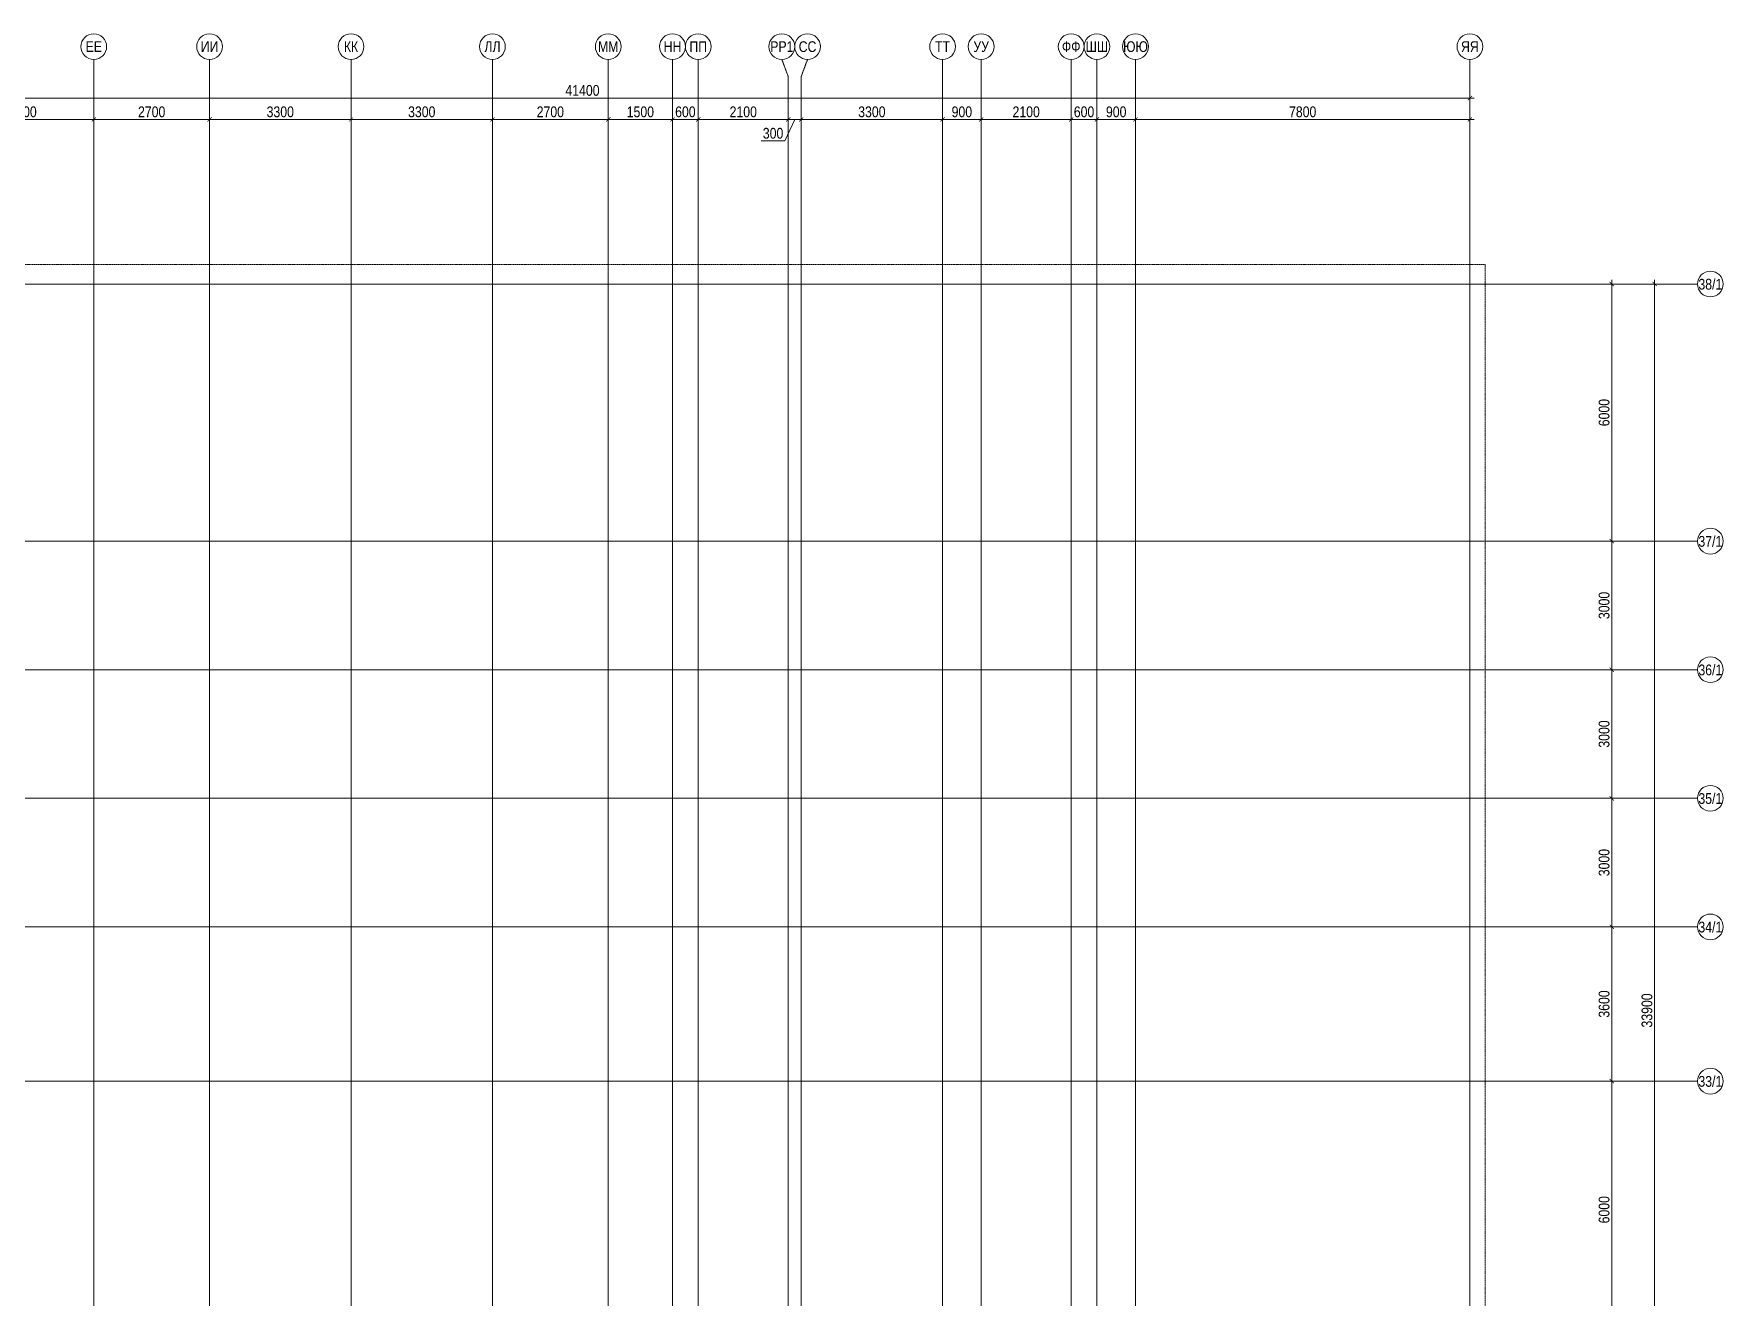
# Model space of a CAD drawing. Header units: millimetres. Extents: x -328335 to 1212475, y -208171 to 164144.
# Drawn here: x 275877 to 315287, y 111059 to 140539 of the extents above; entities that cross this region are included whole.
import ezdxf
from ezdxf.enums import TextEntityAlignment as Align

# ---------------------------------------------------------------- set-up
doc = ezdxf.new("R2010")
doc.units = ezdxf.units.MM
doc.header["$LTSCALE"] = 0.5
doc.linetypes.add('CENTER2', pattern=[28.575, 19.05, -3.175, 3.175, -3.175])
doc.linetypes.add('DASHED', pattern=[19.05, 12.7, -6.35])
doc.layers.get('Defpoints').update_dxf_attribs({"color": 140})
doc.layers.add('АР_Делит', color=120, linetype='Continuous', lineweight=0, plot=False)
doc.layers.add('РД_Оси_100', color=7, linetype='Continuous', lineweight=0, true_color=0x525252)
doc.layers.add('РД_Оси_размер', color=8, linetype='Continuous', lineweight=0)
doc.styles.add('style1', font='ARIALN.TTF')
doc.styles.add('ккк', font='isocpeur.ttf', dxfattribs={"width": 0.85, "oblique": 15})
doc.dimstyles.new('Dim100_ареал', dxfattribs={"dimscale": 100, "dimtxt": 2.5, "dimasz": 1, "dimexe": 1, "dimexo": 1, "dimgap": 0.5, "dimtad": 1, "dimzin": 12, "dimdsep": 46, "dimtxsty": 'style1', "dimblk": 'ARCHTICK', "dimcen": 1, "dimdle": 1, "dimaunit": 1, "dimadec": 0, "dimazin": 3, "dimtfac": 1, "dimtmove": 1, "dimatfit": 3, "dimldrblk": 'OPEN30', "dimfxl": 2, "dimfxlon": 1, "dimtolj": 1, "dimtzin": 0, "dimlwd": 5, "dimlwe": 5, "dimarcsym": 0})

# ---------------------------------------------------------------- blocks, each defined once
blk = doc.blocks.new('A-iden')
at = {"linetype": 'Continuous', "lineweight": 5}
blk.add_circle((0, -4), 3, dxfattribs=at)
at = {"color": 0, "linetype": 'Continuous', "lineweight": 20, "style": 'ккк', "width": 0.85}
blk.add_attdef('ID', text='', height=4, dxfattribs=at).set_placement((0.31, -3.85), align=Align.MIDDLE_CENTER)
blk = doc.blocks.new('_ArchTick')
at = {"color": 0, "linetype": 'ByBlock', "const_width": 0.15}
blk.add_lwpolyline([(-0.5, -0.5), (0.5, 0.5)], dxfattribs=at)
blk = doc.blocks.new('*D223')
at = {"layer": 'Defpoints', "color": 0, "transparency": 16777216}
for p in [(116910, 116100), (117910, 116100), (116910, 110100)]:
    blk.add_point(p, dxfattribs=at)
at = {"layer": 'РД_Оси_размер', "color": 0, "lineweight": 5, "transparency": 16777216}
for p, q in [((117710, 116100), (118010, 116100)), ((117910, 110000), (117910, 116200)), ((117710, 110100), (118010, 110100))]:
    blk.add_line(p, q, dxfattribs=at)
at = {"layer": 'РД_Оси_размер', "color": 0, "lineweight": 5, "transparency": 16777216, "xscale": 100, "yscale": 100, "zscale": 100}
for p, rotation in [((117910, 116100), 90), ((117910, 110100), 270)]:
    blk.add_blockref('_ArchTick', p, dxfattribs=dict(at, rotation=rotation))
at = {"layer": 'РД_Оси_размер', "color": 0, "transparency": 16777216, "insert": (117732, 113100), "char_height": 250, "attachment_point": 5, "rotation": 90, "style": 'style1'}
blk.add_mtext('\\A1;6000', dxfattribs=at)
blk = doc.blocks.new('_Open30')
at = {"color": 0, "linetype": 'ByBlock', "lineweight": -2}
for p, q in [((-1, 0.27), (0, 0)), ((0, 0), (-1, -0.27)), ((0, 0), (-1, 0))]:
    blk.add_line(p, q, dxfattribs=at)
blk = doc.blocks.new('*D224')
at = {"layer": 'Defpoints', "color": 0, "transparency": 16777216}
for p in [(116910, 119700), (117910, 119700), (116910, 116100)]:
    blk.add_point(p, dxfattribs=at)
at = {"layer": 'РД_Оси_размер', "color": 0, "lineweight": 5, "transparency": 16777216}
for p, q in [((117710, 119700), (118010, 119700)), ((117910, 116000), (117910, 119800)), ((117710, 116100), (118010, 116100))]:
    blk.add_line(p, q, dxfattribs=at)
at = {"layer": 'РД_Оси_размер', "color": 0, "lineweight": 5, "transparency": 16777216, "xscale": 100, "yscale": 100, "zscale": 100}
for p, rotation in [((117910, 119700), 90), ((117910, 116100), 270)]:
    blk.add_blockref('_ArchTick', p, dxfattribs=dict(at, rotation=rotation))
at = {"layer": 'РД_Оси_размер', "color": 0, "transparency": 16777216, "insert": (117732, 117900), "char_height": 250, "attachment_point": 5, "rotation": 90, "style": 'style1'}
blk.add_mtext('\\A1;3600', dxfattribs=at)
blk = doc.blocks.new('*D225')
at = {"layer": 'Defpoints', "color": 0, "transparency": 16777216}
for p in [(116910, 122700), (117910, 122700), (116910, 119700)]:
    blk.add_point(p, dxfattribs=at)
at = {"layer": 'РД_Оси_размер', "color": 0, "lineweight": 5, "transparency": 16777216}
for p, q in [((117710, 122700), (118010, 122700)), ((117910, 119600), (117910, 122800)), ((117710, 119700), (118010, 119700))]:
    blk.add_line(p, q, dxfattribs=at)
at = {"layer": 'РД_Оси_размер', "color": 0, "lineweight": 5, "transparency": 16777216, "xscale": 100, "yscale": 100, "zscale": 100}
for p, rotation in [((117910, 122700), 90), ((117910, 119700), 270)]:
    blk.add_blockref('_ArchTick', p, dxfattribs=dict(at, rotation=rotation))
at = {"layer": 'РД_Оси_размер', "color": 0, "transparency": 16777216, "insert": (117732, 121200), "char_height": 250, "attachment_point": 5, "rotation": 90, "style": 'style1'}
blk.add_mtext('\\A1;3000', dxfattribs=at)
blk = doc.blocks.new('*D226')
at = {"layer": 'Defpoints', "color": 0, "transparency": 16777216}
for p in [(116910, 125700), (117910, 125700), (116910, 122700)]:
    blk.add_point(p, dxfattribs=at)
at = {"layer": 'РД_Оси_размер', "color": 0, "lineweight": 5, "transparency": 16777216}
for p, q in [((117910, 122600), (117910, 125800)), ((117710, 125700), (118010, 125700)), ((117710, 122700), (118010, 122700))]:
    blk.add_line(p, q, dxfattribs=at)
at = {"layer": 'РД_Оси_размер', "color": 0, "lineweight": 5, "transparency": 16777216, "xscale": 100, "yscale": 100, "zscale": 100}
for p, rotation in [((117910, 125700), 90), ((117910, 122700), 270)]:
    blk.add_blockref('_ArchTick', p, dxfattribs=dict(at, rotation=rotation))
at = {"layer": 'РД_Оси_размер', "color": 0, "transparency": 16777216, "insert": (117732, 124200), "char_height": 250, "attachment_point": 5, "rotation": 90, "style": 'style1'}
blk.add_mtext('\\A1;3000', dxfattribs=at)
blk = doc.blocks.new('*D227')
at = {"layer": 'Defpoints', "color": 0, "transparency": 16777216}
for p in [(116910, 128700), (117910, 128700), (116910, 125700)]:
    blk.add_point(p, dxfattribs=at)
at = {"layer": 'РД_Оси_размер', "color": 0, "lineweight": 5, "transparency": 16777216}
for p, q in [((117710, 128700), (118010, 128700)), ((117910, 125600), (117910, 128800)), ((117710, 125700), (118010, 125700))]:
    blk.add_line(p, q, dxfattribs=at)
at = {"layer": 'РД_Оси_размер', "color": 0, "lineweight": 5, "transparency": 16777216, "xscale": 100, "yscale": 100, "zscale": 100}
for p, rotation in [((117910, 128700), 90), ((117910, 125700), 270)]:
    blk.add_blockref('_ArchTick', p, dxfattribs=dict(at, rotation=rotation))
at = {"layer": 'РД_Оси_размер', "color": 0, "transparency": 16777216, "insert": (117732, 127200), "char_height": 250, "attachment_point": 5, "rotation": 90, "style": 'style1'}
blk.add_mtext('\\A1;3000', dxfattribs=at)
blk = doc.blocks.new('*D228')
at = {"layer": 'Defpoints', "color": 0, "transparency": 16777216}
for p in [(116910, 134700), (117910, 134700), (116910, 128700)]:
    blk.add_point(p, dxfattribs=at)
at = {"layer": 'РД_Оси_размер', "color": 0, "lineweight": 5, "transparency": 16777216}
for p, q in [((117910, 128600), (117910, 134800)), ((117710, 134700), (118010, 134700)), ((117710, 128700), (118010, 128700))]:
    blk.add_line(p, q, dxfattribs=at)
at = {"layer": 'РД_Оси_размер', "color": 0, "lineweight": 5, "transparency": 16777216, "xscale": 100, "yscale": 100, "zscale": 100}
for p, rotation in [((117910, 134700), 90), ((117910, 128700), 270)]:
    blk.add_blockref('_ArchTick', p, dxfattribs=dict(at, rotation=rotation))
at = {"layer": 'РД_Оси_размер', "color": 0, "transparency": 16777216, "insert": (117732, 131700), "char_height": 250, "attachment_point": 5, "rotation": 90, "style": 'style1'}
blk.add_mtext('\\A1;6000', dxfattribs=at)
blk = doc.blocks.new('*D229')
at = {"layer": 'Defpoints', "color": 0, "transparency": 16777216}
for p in [(116910, 134700), (118910, 134700), (116910, 100800)]:
    blk.add_point(p, dxfattribs=at)
at = {"layer": 'РД_Оси_размер', "color": 0, "lineweight": 5, "transparency": 16777216}
for p, q in [((118910, 100700), (118910, 134800)), ((118710, 134700), (119010, 134700)), ((118710, 100800), (119010, 100800))]:
    blk.add_line(p, q, dxfattribs=at)
at = {"layer": 'РД_Оси_размер', "color": 0, "lineweight": 5, "transparency": 16777216, "xscale": 100, "yscale": 100, "zscale": 100}
for p, rotation in [((118910, 134700), 90), ((118910, 100800), 270)]:
    blk.add_blockref('_ArchTick', p, dxfattribs=dict(at, rotation=rotation))
at = {"layer": 'РД_Оси_размер', "color": 0, "transparency": 16777216, "insert": (118732, 117750), "char_height": 250, "attachment_point": 5, "rotation": 90, "style": 'style1'}
blk.add_mtext('\\A1;33900', dxfattribs=at)
blk = doc.blocks.new('*D53')
at = {"layer": 'Defpoints', "color": 0, "transparency": 16777216}
for p in [(114600, 139039), (73200, 137039), (114600, 137039)]:
    blk.add_point(p, dxfattribs=at)
at = {"layer": 'РД_Оси_размер', "color": 0, "lineweight": 5, "transparency": 16777216}
for p, q in [((73200, 138839), (73200, 139139)), ((114600, 138839), (114600, 139139)), ((73100, 139039), (114700, 139039))]:
    blk.add_line(p, q, dxfattribs=at)
at = {"layer": 'РД_Оси_размер', "color": 0, "lineweight": 5, "transparency": 16777216, "xscale": 100, "yscale": 100, "zscale": 100, "rotation": 180}
blk.add_blockref('_ArchTick', (73200, 139039), dxfattribs=at)
at = {"layer": 'РД_Оси_размер', "color": 0, "lineweight": 5, "transparency": 16777216, "xscale": 100, "yscale": 100, "zscale": 100}
blk.add_blockref('_ArchTick', (114600, 139039), dxfattribs=at)
at = {"layer": 'РД_Оси_размер', "color": 0, "transparency": 16777216, "insert": (93900, 139216), "char_height": 250, "attachment_point": 5, "style": 'style1'}
blk.add_mtext('\\A1;41400', dxfattribs=at)
blk = doc.blocks.new('*D139')
at = {"layer": 'Defpoints', "color": 0, "transparency": 16777216}
for p in [(82500, 138539), (79200, 137039), (82500, 137039)]:
    blk.add_point(p, dxfattribs=at)
at = {"layer": 'РД_Оси_размер', "color": 0, "lineweight": 5, "transparency": 16777216}
for p, q in [((79100, 138539), (82600, 138539)), ((79200, 138339), (79200, 138639)), ((82500, 138339), (82500, 138639))]:
    blk.add_line(p, q, dxfattribs=at)
at = {"layer": 'РД_Оси_размер', "color": 0, "lineweight": 5, "transparency": 16777216, "xscale": 100, "yscale": 100, "zscale": 100, "rotation": 180}
blk.add_blockref('_ArchTick', (79200, 138539), dxfattribs=at)
at = {"layer": 'РД_Оси_размер', "color": 0, "lineweight": 5, "transparency": 16777216, "xscale": 100, "yscale": 100, "zscale": 100}
blk.add_blockref('_ArchTick', (82500, 138539), dxfattribs=at)
at = {"layer": 'РД_Оси_размер', "color": 0, "transparency": 16777216, "insert": (80850, 138716), "char_height": 250, "attachment_point": 5, "style": 'style1'}
blk.add_mtext('\\A1;3300', dxfattribs=at)
blk = doc.blocks.new('*D140')
at = {"layer": 'Defpoints', "color": 0, "transparency": 16777216}
for p in [(85200, 138539), (82500, 137039), (85200, 137039)]:
    blk.add_point(p, dxfattribs=at)
at = {"layer": 'РД_Оси_размер', "color": 0, "lineweight": 5, "transparency": 16777216}
for p, q in [((82400, 138539), (85300, 138539)), ((82500, 138339), (82500, 138639)), ((85200, 138339), (85200, 138639))]:
    blk.add_line(p, q, dxfattribs=at)
at = {"layer": 'РД_Оси_размер', "color": 0, "lineweight": 5, "transparency": 16777216, "xscale": 100, "yscale": 100, "zscale": 100, "rotation": 180}
blk.add_blockref('_ArchTick', (82500, 138539), dxfattribs=at)
at = {"layer": 'РД_Оси_размер', "color": 0, "lineweight": 5, "transparency": 16777216, "xscale": 100, "yscale": 100, "zscale": 100}
blk.add_blockref('_ArchTick', (85200, 138539), dxfattribs=at)
at = {"layer": 'РД_Оси_размер', "color": 0, "transparency": 16777216, "insert": (83850, 138716), "char_height": 250, "attachment_point": 5, "style": 'style1'}
blk.add_mtext('\\A1;2700', dxfattribs=at)
blk = doc.blocks.new('*D141')
at = {"layer": 'Defpoints', "color": 0, "transparency": 16777216}
for p in [(88500, 138539), (85200, 137039), (88500, 137039)]:
    blk.add_point(p, dxfattribs=at)
at = {"layer": 'РД_Оси_размер', "color": 0, "lineweight": 5, "transparency": 16777216}
for p, q in [((85100, 138539), (88600, 138539)), ((85200, 138339), (85200, 138639)), ((88500, 138339), (88500, 138639))]:
    blk.add_line(p, q, dxfattribs=at)
at = {"layer": 'РД_Оси_размер', "color": 0, "lineweight": 5, "transparency": 16777216, "xscale": 100, "yscale": 100, "zscale": 100, "rotation": 180}
blk.add_blockref('_ArchTick', (85200, 138539), dxfattribs=at)
at = {"layer": 'РД_Оси_размер', "color": 0, "lineweight": 5, "transparency": 16777216, "xscale": 100, "yscale": 100, "zscale": 100}
blk.add_blockref('_ArchTick', (88500, 138539), dxfattribs=at)
at = {"layer": 'РД_Оси_размер', "color": 0, "transparency": 16777216, "insert": (86850, 138716), "char_height": 250, "attachment_point": 5, "style": 'style1'}
blk.add_mtext('\\A1;3300', dxfattribs=at)
blk = doc.blocks.new('*D142')
at = {"layer": 'Defpoints', "color": 0, "transparency": 16777216}
for p in [(91800, 138539), (88500, 137039), (91800, 137039)]:
    blk.add_point(p, dxfattribs=at)
at = {"layer": 'РД_Оси_размер', "color": 0, "lineweight": 5, "transparency": 16777216}
for p, q in [((88400, 138539), (91900, 138539)), ((88500, 138339), (88500, 138639)), ((91800, 138339), (91800, 138639))]:
    blk.add_line(p, q, dxfattribs=at)
at = {"layer": 'РД_Оси_размер', "color": 0, "lineweight": 5, "transparency": 16777216, "xscale": 100, "yscale": 100, "zscale": 100, "rotation": 180}
blk.add_blockref('_ArchTick', (88500, 138539), dxfattribs=at)
at = {"layer": 'РД_Оси_размер', "color": 0, "lineweight": 5, "transparency": 16777216, "xscale": 100, "yscale": 100, "zscale": 100}
blk.add_blockref('_ArchTick', (91800, 138539), dxfattribs=at)
at = {"layer": 'РД_Оси_размер', "color": 0, "transparency": 16777216, "insert": (90150, 138716), "char_height": 250, "attachment_point": 5, "style": 'style1'}
blk.add_mtext('\\A1;3300', dxfattribs=at)
blk = doc.blocks.new('*D143')
at = {"layer": 'Defpoints', "color": 0, "transparency": 16777216}
for p in [(94500, 138539), (91800, 137039), (94500, 137039)]:
    blk.add_point(p, dxfattribs=at)
at = {"layer": 'РД_Оси_размер', "color": 0, "lineweight": 5, "transparency": 16777216}
for p, q in [((91700, 138539), (94600, 138539)), ((91800, 138339), (91800, 138639)), ((94500, 138339), (94500, 138639))]:
    blk.add_line(p, q, dxfattribs=at)
at = {"layer": 'РД_Оси_размер', "color": 0, "lineweight": 5, "transparency": 16777216, "xscale": 100, "yscale": 100, "zscale": 100, "rotation": 180}
blk.add_blockref('_ArchTick', (91800, 138539), dxfattribs=at)
at = {"layer": 'РД_Оси_размер', "color": 0, "lineweight": 5, "transparency": 16777216, "xscale": 100, "yscale": 100, "zscale": 100}
blk.add_blockref('_ArchTick', (94500, 138539), dxfattribs=at)
at = {"layer": 'РД_Оси_размер', "color": 0, "transparency": 16777216, "insert": (93150, 138716), "char_height": 250, "attachment_point": 5, "style": 'style1'}
blk.add_mtext('\\A1;2700', dxfattribs=at)
blk = doc.blocks.new('*D144')
at = {"layer": 'Defpoints', "color": 0, "transparency": 16777216}
for p in [(96000, 138539), (94500, 137039), (96000, 137039)]:
    blk.add_point(p, dxfattribs=at)
at = {"layer": 'РД_Оси_размер', "color": 0, "lineweight": 5, "transparency": 16777216}
for p, q in [((94400, 138539), (96100, 138539)), ((94500, 138339), (94500, 138639)), ((96000, 138339), (96000, 138639))]:
    blk.add_line(p, q, dxfattribs=at)
at = {"layer": 'РД_Оси_размер', "color": 0, "lineweight": 5, "transparency": 16777216, "xscale": 100, "yscale": 100, "zscale": 100, "rotation": 180}
blk.add_blockref('_ArchTick', (94500, 138539), dxfattribs=at)
at = {"layer": 'РД_Оси_размер', "color": 0, "lineweight": 5, "transparency": 16777216, "xscale": 100, "yscale": 100, "zscale": 100}
blk.add_blockref('_ArchTick', (96000, 138539), dxfattribs=at)
at = {"layer": 'РД_Оси_размер', "color": 0, "transparency": 16777216, "insert": (95250, 138716), "char_height": 250, "attachment_point": 5, "style": 'style1'}
blk.add_mtext('\\A1;1500', dxfattribs=at)
blk = doc.blocks.new('*D145')
at = {"layer": 'Defpoints', "color": 0, "transparency": 16777216}
for p in [(96600, 138539), (96000, 137039), (96600, 137039)]:
    blk.add_point(p, dxfattribs=at)
at = {"layer": 'РД_Оси_размер', "color": 0, "lineweight": 5, "transparency": 16777216}
for p, q in [((95900, 138539), (96700, 138539)), ((96000, 138339), (96000, 138639)), ((96600, 138339), (96600, 138639))]:
    blk.add_line(p, q, dxfattribs=at)
at = {"layer": 'РД_Оси_размер', "color": 0, "lineweight": 5, "transparency": 16777216, "xscale": 100, "yscale": 100, "zscale": 100, "rotation": 180}
blk.add_blockref('_ArchTick', (96000, 138539), dxfattribs=at)
at = {"layer": 'РД_Оси_размер', "color": 0, "lineweight": 5, "transparency": 16777216, "xscale": 100, "yscale": 100, "zscale": 100}
blk.add_blockref('_ArchTick', (96600, 138539), dxfattribs=at)
at = {"layer": 'РД_Оси_размер', "color": 0, "transparency": 16777216, "insert": (96300, 138716), "char_height": 250, "attachment_point": 5, "style": 'style1'}
blk.add_mtext('\\A1;600', dxfattribs=at)
blk = doc.blocks.new('*D146')
at = {"layer": 'Defpoints', "color": 0, "transparency": 16777216}
for p in [(98700, 138539), (96600, 137039), (98700, 137039)]:
    blk.add_point(p, dxfattribs=at)
at = {"layer": 'РД_Оси_размер', "color": 0, "lineweight": 5, "transparency": 16777216}
for p, q in [((96500, 138539), (98800, 138539)), ((96600, 138339), (96600, 138639)), ((98700, 138339), (98700, 138639))]:
    blk.add_line(p, q, dxfattribs=at)
at = {"layer": 'РД_Оси_размер', "color": 0, "lineweight": 5, "transparency": 16777216, "xscale": 100, "yscale": 100, "zscale": 100, "rotation": 180}
blk.add_blockref('_ArchTick', (96600, 138539), dxfattribs=at)
at = {"layer": 'РД_Оси_размер', "color": 0, "lineweight": 5, "transparency": 16777216, "xscale": 100, "yscale": 100, "zscale": 100}
blk.add_blockref('_ArchTick', (98700, 138539), dxfattribs=at)
at = {"layer": 'РД_Оси_размер', "color": 0, "transparency": 16777216, "insert": (97650, 138716), "char_height": 250, "attachment_point": 5, "style": 'style1'}
blk.add_mtext('\\A1;2100', dxfattribs=at)
blk = doc.blocks.new('*D147')
at = {"layer": 'Defpoints', "color": 0, "transparency": 16777216}
for p in [(99000, 138539), (98700, 137039), (99000, 137039)]:
    blk.add_point(p, dxfattribs=at)
at = {"layer": 'РД_Оси_размер', "color": 0, "lineweight": 5, "transparency": 16777216}
for p, q in [((98600, 138539), (99100, 138539)), ((98850, 138539), (98622, 138039)), ((98700, 138339), (98700, 138639)), ((99000, 138339), (99000, 138639)), ((98622, 138039), (98070, 138039))]:
    blk.add_line(p, q, dxfattribs=at)
at = {"layer": 'РД_Оси_размер', "color": 0, "lineweight": 5, "transparency": 16777216, "xscale": 100, "yscale": 100, "zscale": 100, "rotation": 180}
blk.add_blockref('_ArchTick', (98700, 138539), dxfattribs=at)
at = {"layer": 'РД_Оси_размер', "color": 0, "lineweight": 5, "transparency": 16777216, "xscale": 100, "yscale": 100, "zscale": 100}
blk.add_blockref('_ArchTick', (99000, 138539), dxfattribs=at)
at = {"layer": 'РД_Оси_размер', "color": 0, "transparency": 16777216, "insert": (98346, 138216), "char_height": 250, "attachment_point": 5, "style": 'style1'}
blk.add_mtext('\\A1;300', dxfattribs=at)
blk = doc.blocks.new('*D148')
at = {"layer": 'Defpoints', "color": 0, "transparency": 16777216}
for p in [(102300, 138539), (99000, 137039), (102300, 137039)]:
    blk.add_point(p, dxfattribs=at)
at = {"layer": 'РД_Оси_размер', "color": 0, "lineweight": 5, "transparency": 16777216}
for p, q in [((98900, 138539), (102400, 138539)), ((99000, 138339), (99000, 138639)), ((102300, 138339), (102300, 138639))]:
    blk.add_line(p, q, dxfattribs=at)
at = {"layer": 'РД_Оси_размер', "color": 0, "lineweight": 5, "transparency": 16777216, "xscale": 100, "yscale": 100, "zscale": 100, "rotation": 180}
blk.add_blockref('_ArchTick', (99000, 138539), dxfattribs=at)
at = {"layer": 'РД_Оси_размер', "color": 0, "lineweight": 5, "transparency": 16777216, "xscale": 100, "yscale": 100, "zscale": 100}
blk.add_blockref('_ArchTick', (102300, 138539), dxfattribs=at)
at = {"layer": 'РД_Оси_размер', "color": 0, "transparency": 16777216, "insert": (100650, 138716), "char_height": 250, "attachment_point": 5, "style": 'style1'}
blk.add_mtext('\\A1;3300', dxfattribs=at)
blk = doc.blocks.new('*D149')
at = {"layer": 'Defpoints', "color": 0, "transparency": 16777216}
for p in [(103200, 138539), (102300, 137039), (103200, 137039)]:
    blk.add_point(p, dxfattribs=at)
at = {"layer": 'РД_Оси_размер', "color": 0, "lineweight": 5, "transparency": 16777216}
for p, q in [((102200, 138539), (103300, 138539)), ((102300, 138339), (102300, 138639)), ((103200, 138339), (103200, 138639))]:
    blk.add_line(p, q, dxfattribs=at)
at = {"layer": 'РД_Оси_размер', "color": 0, "lineweight": 5, "transparency": 16777216, "xscale": 100, "yscale": 100, "zscale": 100, "rotation": 180}
blk.add_blockref('_ArchTick', (102300, 138539), dxfattribs=at)
at = {"layer": 'РД_Оси_размер', "color": 0, "lineweight": 5, "transparency": 16777216, "xscale": 100, "yscale": 100, "zscale": 100}
blk.add_blockref('_ArchTick', (103200, 138539), dxfattribs=at)
at = {"layer": 'РД_Оси_размер', "color": 0, "transparency": 16777216, "insert": (102750, 138716), "char_height": 250, "attachment_point": 5, "style": 'style1'}
blk.add_mtext('\\A1;900', dxfattribs=at)
blk = doc.blocks.new('*D150')
at = {"layer": 'Defpoints', "color": 0, "transparency": 16777216}
for p in [(105300, 138539), (103200, 137039), (105300, 137039)]:
    blk.add_point(p, dxfattribs=at)
at = {"layer": 'РД_Оси_размер', "color": 0, "lineweight": 5, "transparency": 16777216}
for p, q in [((103100, 138539), (105400, 138539)), ((103200, 138339), (103200, 138639)), ((105300, 138339), (105300, 138639))]:
    blk.add_line(p, q, dxfattribs=at)
at = {"layer": 'РД_Оси_размер', "color": 0, "lineweight": 5, "transparency": 16777216, "xscale": 100, "yscale": 100, "zscale": 100, "rotation": 180}
blk.add_blockref('_ArchTick', (103200, 138539), dxfattribs=at)
at = {"layer": 'РД_Оси_размер', "color": 0, "lineweight": 5, "transparency": 16777216, "xscale": 100, "yscale": 100, "zscale": 100}
blk.add_blockref('_ArchTick', (105300, 138539), dxfattribs=at)
at = {"layer": 'РД_Оси_размер', "color": 0, "transparency": 16777216, "insert": (104250, 138716), "char_height": 250, "attachment_point": 5, "style": 'style1'}
blk.add_mtext('\\A1;2100', dxfattribs=at)
blk = doc.blocks.new('*D151')
at = {"layer": 'Defpoints', "color": 0, "transparency": 16777216}
for p in [(105900, 138539), (105300, 137039), (105900, 137039)]:
    blk.add_point(p, dxfattribs=at)
at = {"layer": 'РД_Оси_размер', "color": 0, "lineweight": 5, "transparency": 16777216}
for p, q in [((105200, 138539), (106000, 138539)), ((105300, 138339), (105300, 138639)), ((105900, 138339), (105900, 138639))]:
    blk.add_line(p, q, dxfattribs=at)
at = {"layer": 'РД_Оси_размер', "color": 0, "lineweight": 5, "transparency": 16777216, "xscale": 100, "yscale": 100, "zscale": 100, "rotation": 180}
blk.add_blockref('_ArchTick', (105300, 138539), dxfattribs=at)
at = {"layer": 'РД_Оси_размер', "color": 0, "lineweight": 5, "transparency": 16777216, "xscale": 100, "yscale": 100, "zscale": 100}
blk.add_blockref('_ArchTick', (105900, 138539), dxfattribs=at)
at = {"layer": 'РД_Оси_размер', "color": 0, "transparency": 16777216, "insert": (105600, 138716), "char_height": 250, "attachment_point": 5, "style": 'style1'}
blk.add_mtext('\\A1;600', dxfattribs=at)
blk = doc.blocks.new('*D152')
at = {"layer": 'Defpoints', "color": 0, "transparency": 16777216}
for p in [(106800, 138539), (105900, 137039), (106800, 137039)]:
    blk.add_point(p, dxfattribs=at)
at = {"layer": 'РД_Оси_размер', "color": 0, "lineweight": 5, "transparency": 16777216}
for p, q in [((105800, 138539), (106900, 138539)), ((105900, 138339), (105900, 138639)), ((106800, 138339), (106800, 138639))]:
    blk.add_line(p, q, dxfattribs=at)
at = {"layer": 'РД_Оси_размер', "color": 0, "lineweight": 5, "transparency": 16777216, "xscale": 100, "yscale": 100, "zscale": 100, "rotation": 180}
blk.add_blockref('_ArchTick', (105900, 138539), dxfattribs=at)
at = {"layer": 'РД_Оси_размер', "color": 0, "lineweight": 5, "transparency": 16777216, "xscale": 100, "yscale": 100, "zscale": 100}
blk.add_blockref('_ArchTick', (106800, 138539), dxfattribs=at)
at = {"layer": 'РД_Оси_размер', "color": 0, "transparency": 16777216, "insert": (106350, 138716), "char_height": 250, "attachment_point": 5, "style": 'style1'}
blk.add_mtext('\\A1;900', dxfattribs=at)
blk = doc.blocks.new('*D153')
at = {"layer": 'Defpoints', "color": 0, "transparency": 16777216}
for p in [(114600, 138539), (106800, 137039), (114600, 137039)]:
    blk.add_point(p, dxfattribs=at)
at = {"layer": 'РД_Оси_размер', "color": 0, "lineweight": 5, "transparency": 16777216}
for p, q in [((106700, 138539), (114700, 138539)), ((106800, 138339), (106800, 138639)), ((114600, 138339), (114600, 138639))]:
    blk.add_line(p, q, dxfattribs=at)
at = {"layer": 'РД_Оси_размер', "color": 0, "lineweight": 5, "transparency": 16777216, "xscale": 100, "yscale": 100, "zscale": 100, "rotation": 180}
blk.add_blockref('_ArchTick', (106800, 138539), dxfattribs=at)
at = {"layer": 'РД_Оси_размер', "color": 0, "lineweight": 5, "transparency": 16777216, "xscale": 100, "yscale": 100, "zscale": 100}
blk.add_blockref('_ArchTick', (114600, 138539), dxfattribs=at)
at = {"layer": 'РД_Оси_размер', "color": 0, "transparency": 16777216, "insert": (110700, 138716), "char_height": 250, "attachment_point": 5, "style": 'style1'}
blk.add_mtext('\\A1;7800', dxfattribs=at)
blk = doc.blocks.new('СОШ_2200_АР_ОСИ_М100_28.05.24')
at = {"layer": 'АР_Делит', "color": 5, "linetype": 'DASHED'}
blk.add_lwpolyline([(-355, 100855), (37145, 100855), (37145, 129155), (72745, 129155), (72745, 135155), (114955, 135155), (114955, -355), (93595.036, -355), (93595.036, 13855), (94145, 13855), (94145, 68320), (66055, 68320), (66055, 13857.73), (83455, 13857.73), (83455, -355), (45245, -355), (45245, 13145), (44695, 13145), (44695, 26755), (45245, 26755), (45245, 68320), (20455, 68320)], dxfattribs=at)
at = {"layer": 'РД_Оси_100', "color": 8, "linetype": 'CENTER2', "true_color": 0x808080}
for p, q in [((85200, -6155), (85200, 139938.679)), ((88500, -6155), (88500, 139938.679)), ((91800, -6155), (91800, 139938.679)), ((94500, -6155), (94500, 139938.679)), ((96000, -6155), (96000, 139938.679)), ((102300, -6155), (102300, 139938.679)), ((114600, -6155), (114600, 139938.679)), ((-5954.958, 134700), (119910, 134700)), ((-5954.958, 128700), (119910, 128700)), ((-5954.958, 125700), (119910, 125700)), ((-5954.958, 122700), (119910, 122700)), ((-5954.958, 119700), (119910, 119700)), ((-5954.958, 116100), (119910, 116100)), ((35037.55, 116100), (119910, 116100))]:
    blk.add_line(p, q, dxfattribs=at)
for points in [[(82500, 139938.679), (82500, -6155)], [(96600, -6155), (96600, 139938.679)], [(98700, -6194.98), (98700, 139538.679), (98550, 139938.679)], [(99000, -6195.83), (99000, 139538.679), (99150, 139938.679)], [(103200, -6155), (103200, 139938.679)], [(105300, -6155), (105300, 139938.679)], [(105900, 139938.679), (105900, -6155)], [(106800, -6155), (106800, 139938.679)]]:
    blk.add_lwpolyline(points, dxfattribs=at)
at = {"layer": 'РД_Оси_100', "color": 0}
ref = blk.add_blockref('A-iden', (82500.02, 140638.679), dxfattribs=dict(at, xscale=100, yscale=100, zscale=100))
ref.add_attrib('ID', 'ЕЕ', dxfattribs={"layer": '0', "linetype": 'Continuous', "height": 250, "style": 'style1'}).set_placement((82500.02, 140238.679), align=Align.MIDDLE)
ref = blk.add_blockref('A-iden', (85200, 140638.679), dxfattribs=dict(at, xscale=100, yscale=100, zscale=100))
ref.add_attrib('ID', 'ИИ', dxfattribs={"layer": '0', "linetype": 'Continuous', "height": 250, "style": 'style1'}).set_placement((85200, 140238.679), align=Align.MIDDLE)
ref = blk.add_blockref('A-iden', (88500, 140638.679), dxfattribs=dict(at, xscale=100, yscale=100, zscale=100))
ref.add_attrib('ID', 'КК', dxfattribs={"layer": '0', "linetype": 'Continuous', "height": 250, "style": 'style1'}).set_placement((88500, 140238.679), align=Align.MIDDLE)
ref = blk.add_blockref('A-iden', (91800, 140638.679), dxfattribs=dict(at, xscale=100, yscale=100, zscale=100))
ref.add_attrib('ID', 'ЛЛ', dxfattribs={"layer": '0', "linetype": 'Continuous', "height": 250, "style": 'style1'}).set_placement((91800, 140238.679), align=Align.MIDDLE)
ref = blk.add_blockref('A-iden', (94500, 140638.679), dxfattribs=dict(at, xscale=100, yscale=100, zscale=100))
ref.add_attrib('ID', 'ММ', dxfattribs={"layer": '0', "linetype": 'Continuous', "height": 250, "style": 'style1'}).set_placement((94500, 140238.679), align=Align.MIDDLE)
ref = blk.add_blockref('A-iden', (96000, 140638.679), dxfattribs=dict(at, xscale=100, yscale=100, zscale=100))
ref.add_attrib('ID', 'НН', dxfattribs={"layer": '0', "linetype": 'Continuous', "height": 250, "style": 'style1'}).set_placement((96000, 140238.679), align=Align.MIDDLE)
ref = blk.add_blockref('A-iden', (96600, 140638.679), dxfattribs=dict(at, xscale=100, yscale=100, zscale=100))
ref.add_attrib('ID', 'ПП', dxfattribs={"layer": '0', "linetype": 'Continuous', "height": 250, "style": 'style1'}).set_placement((96600, 140238.679), align=Align.MIDDLE)
ref = blk.add_blockref('A-iden', (98550, 140638.679), dxfattribs=dict(at, xscale=100, yscale=100, zscale=100))
ref.add_attrib('ID', 'РР1', dxfattribs={"layer": '0', "linetype": 'Continuous', "height": 250, "style": 'style1'}).set_placement((98550, 140238.679), align=Align.MIDDLE)
ref = blk.add_blockref('A-iden', (99150, 140638.679), dxfattribs=dict(at, xscale=100, yscale=100, zscale=100))
ref.add_attrib('ID', 'СС', dxfattribs={"layer": '0', "linetype": 'Continuous', "height": 250, "style": 'style1'}).set_placement((99150, 140238.679), align=Align.MIDDLE)
ref = blk.add_blockref('A-iden', (102300, 140638.679), dxfattribs=dict(at, xscale=100, yscale=100, zscale=100))
ref.add_attrib('ID', 'ТТ', dxfattribs={"layer": '0', "linetype": 'Continuous', "height": 250, "style": 'style1'}).set_placement((102300, 140238.679), align=Align.MIDDLE)
ref = blk.add_blockref('A-iden', (103200, 140638.679), dxfattribs=dict(at, xscale=100, yscale=100, zscale=100))
ref.add_attrib('ID', 'УУ', dxfattribs={"layer": '0', "linetype": 'Continuous', "height": 250, "style": 'style1'}).set_placement((103200, 140238.679), align=Align.MIDDLE)
ref = blk.add_blockref('A-iden', (105300, 140638.679), dxfattribs=dict(at, xscale=100, yscale=100, zscale=100))
ref.add_attrib('ID', 'ФФ', dxfattribs={"layer": '0', "linetype": 'Continuous', "height": 250, "style": 'style1'}).set_placement((105300, 140238.679), align=Align.MIDDLE)
ref = blk.add_blockref('A-iden', (105900, 140638.679), dxfattribs=dict(at, xscale=100, yscale=100, zscale=100))
ref.add_attrib('ID', 'ШШ', dxfattribs={"layer": '0', "linetype": 'Continuous', "height": 250, "style": 'style1'}).set_placement((105900, 140238.679), align=Align.MIDDLE)
ref = blk.add_blockref('A-iden', (106800, 140638.679), dxfattribs=dict(at, xscale=100, yscale=100, zscale=100))
ref.add_attrib('ID', 'ЮЮ', dxfattribs={"layer": '0', "linetype": 'Continuous', "height": 250, "style": 'style1'}).set_placement((106800, 140238.679), align=Align.MIDDLE)
ref = blk.add_blockref('A-iden', (114600, 140638.679), dxfattribs=dict(at, xscale=100, yscale=100, zscale=100))
ref.add_attrib('ID', 'ЯЯ', dxfattribs={"layer": '0', "linetype": 'Continuous', "height": 250, "style": 'style1'}).set_placement((114600, 140238.679), align=Align.MIDDLE)
ref = blk.add_blockref('A-iden', (120210, 135100), dxfattribs=dict(at, xscale=-100, yscale=100, zscale=100))
ref.add_attrib('ID', '38/1', dxfattribs={"layer": '0', "linetype": 'Continuous', "height": 250, "style": 'style1'}).set_placement((120210, 134700), align=Align.MIDDLE)
ref = blk.add_blockref('A-iden', (120210, 129100), dxfattribs=dict(at, xscale=100, yscale=100, zscale=100))
ref.add_attrib('ID', '37/1', dxfattribs={"layer": '0', "linetype": 'Continuous', "height": 250, "style": 'style1'}).set_placement((120210, 128700), align=Align.MIDDLE)
ref = blk.add_blockref('A-iden', (120210, 126100), dxfattribs=dict(at, xscale=100, yscale=100, zscale=100))
ref.add_attrib('ID', '36/1', dxfattribs={"layer": '0', "linetype": 'Continuous', "height": 250, "style": 'style1'}).set_placement((120210, 125700), align=Align.MIDDLE)
ref = blk.add_blockref('A-iden', (120210, 123100), dxfattribs=dict(at, xscale=100, yscale=100, zscale=100))
ref.add_attrib('ID', '35/1', dxfattribs={"layer": '0', "linetype": 'Continuous', "height": 250, "style": 'style1'}).set_placement((120210, 122700), align=Align.MIDDLE)
ref = blk.add_blockref('A-iden', (120210, 120100), dxfattribs=dict(at, xscale=100, yscale=100, zscale=100))
ref.add_attrib('ID', '34/1', dxfattribs={"layer": '0', "linetype": 'Continuous', "height": 250, "style": 'style1'}).set_placement((120210, 119700), align=Align.MIDDLE)
ref = blk.add_blockref('A-iden', (120210, 116500), dxfattribs=dict(at, xscale=100, yscale=100, zscale=100))
ref.add_attrib('ID', '33/1', dxfattribs={"layer": '0', "linetype": 'Continuous', "height": 250, "style": 'style1'}).set_placement((120210, 116100), align=Align.MIDDLE)
at = {"layer": 'РД_Оси_размер'}
for base, p1, p2, picture, middle in [((114600, 139038.679), (73200, 137038.679), (114600, 137038.679), '*D53', (93900, 139216.322)), ((82500, 138538.679), (79200, 137038.679), (82500, 137038.679), '*D139', (80850, 138716.322)), ((85200, 138538.679), (82500, 137038.679), (85200, 137038.679), '*D140', (83850, 138716.322)), ((88500, 138538.679), (85200, 137038.679), (88500, 137038.679), '*D141', (86850, 138716.322)), ((91800, 138538.679), (88500, 137038.679), (91800, 137038.679), '*D142', (90150, 138716.322)), ((94500, 138538.679), (91800, 137038.679), (94500, 137038.679), '*D143', (93150, 138716.322)), ((96000, 138538.679), (94500, 137038.679), (96000, 137038.679), '*D144', (95250, 138716.322)), ((96600, 138538.679), (96000, 137038.679), (96600, 137038.679), '*D145', (96300, 138716.322)), ((98700, 138538.679), (96600, 137038.679), (98700, 137038.679), '*D146', (97650, 138716.322)), ((102300, 138538.679), (99000, 137038.679), (102300, 137038.679), '*D148', (100650, 138716.322)), ((103200, 138538.679), (102300, 137038.679), (103200, 137038.679), '*D149', (102750, 138716.322)), ((105300, 138538.679), (103200, 137038.679), (105300, 137038.679), '*D150', (104250, 138716.322)), ((105900, 138538.679), (105300, 137038.679), (105900, 137038.679), '*D151', (105600, 138716.322)), ((106800, 138538.679), (105900, 137038.679), (106800, 137038.679), '*D152', (106350, 138716.322)), ((114600, 138538.679), (106800, 137038.679), (114600, 137038.679), '*D153', (110700, 138716.322))]:
    dim = blk.add_linear_dim(base=base, p1=p1, p2=p2, dimstyle='Dim100_ареал', dxfattribs=at)
    dim.commit()
    dim.dimension.update_dxf_attribs({"geometry": picture, "text_midpoint": middle})
dim = blk.add_linear_dim(base=(99000, 138538.679), p1=(98700, 137038.679), p2=(99000, 137038.679), dimstyle='Dim100_ареал', dxfattribs=at)
dim.commit()
dim.dimension.update_dxf_attribs({"geometry": '*D147', "text_midpoint": (98572.453, 138038.679), "dimtype": 160})
for base, p1, p2, picture, middle in [((117910, 134700), (116910, 128700), (116910, 134700), '*D228', (117732.357, 131700)), ((118910, 134700), (116910, 100800), (116910, 134700), '*D229', (118732.357, 117750)), ((117910, 128700), (116910, 125700), (116910, 128700), '*D227', (117732.357, 127200)), ((117910, 125700), (116910, 122700), (116910, 125700), '*D226', (117732.357, 124200)), ((117910, 122700), (116910, 119700), (116910, 122700), '*D225', (117732.357, 121200)), ((117910, 119700), (116910, 116100), (116910, 119700), '*D224', (117732.357, 117900)), ((117910, 116100), (116910, 110100), (116910, 116100), '*D223', (117732.357, 113100))]:
    dim = blk.add_linear_dim(base=base, p1=p1, p2=p2, angle=90, dimstyle='Dim100_ареал', dxfattribs=at)
    dim.commit()
    dim.dimension.update_dxf_attribs({"geometry": picture, "text_midpoint": middle})

msp = doc.modelspace()

# ---------------------------------------------------------------- block references
at = {"layer": 'РД_Оси_100'}
msp.add_blockref('СОШ_2200_АР_ОСИ_М100_28.05.24', (194776.726, 0), dxfattribs=at)

doc.saveas('drawing.dxf')
